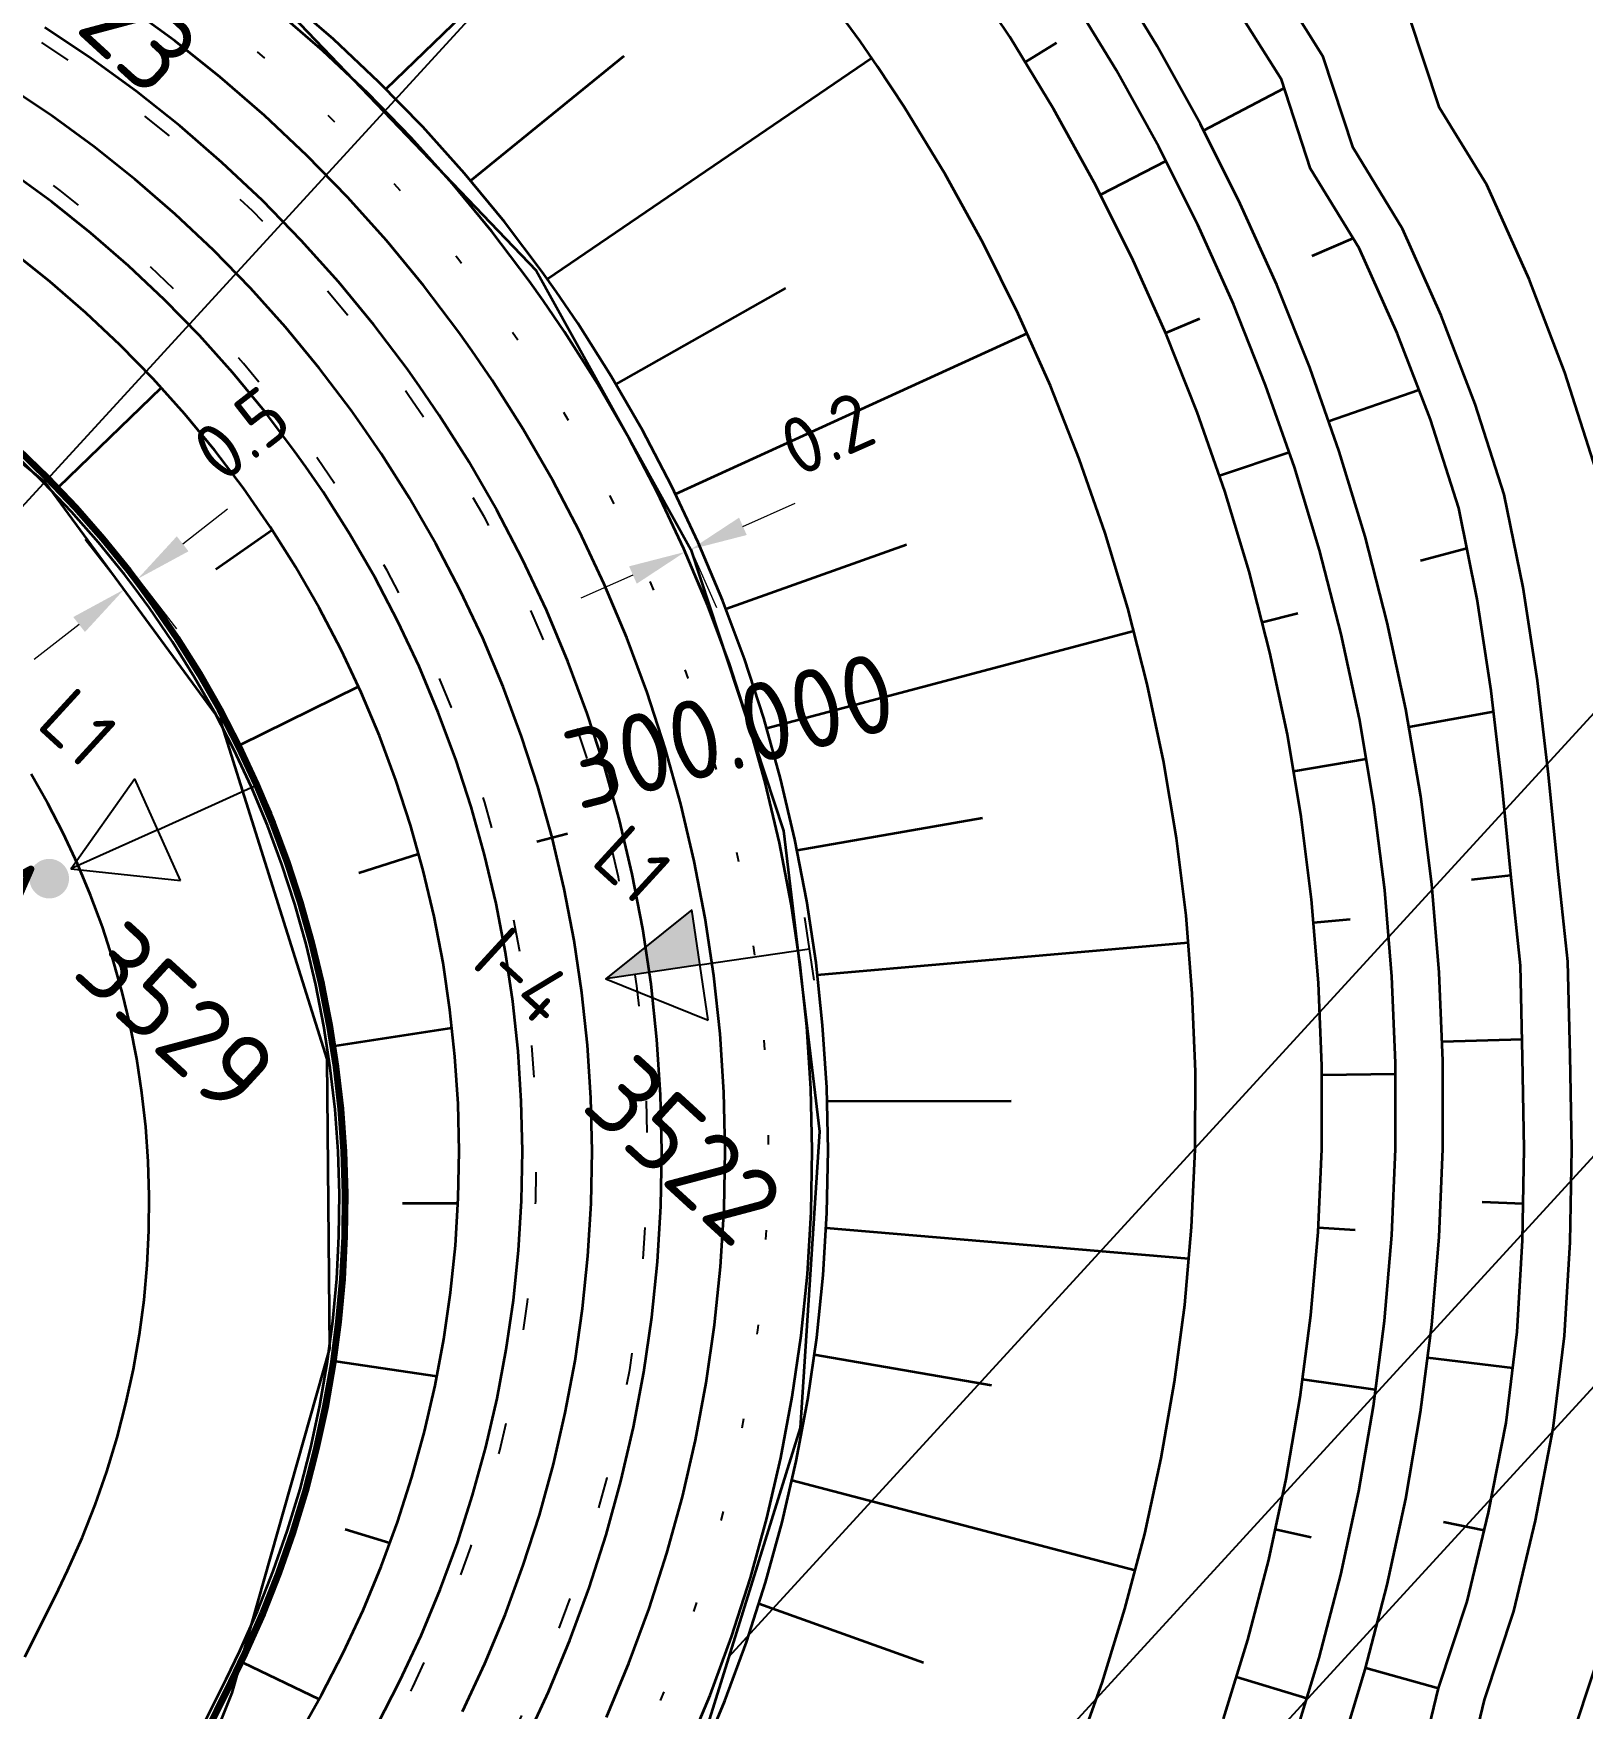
# Model space of a CAD drawing. Header units: metres. Extents: x 134219 to 139080, y 438661 to 444352.
# Drawn here: x 138499 to 138547.9, y 439435.7 to 439488.6 of the extents above; entities that cross this region are included whole.
import ezdxf
from ezdxf.enums import TextEntityAlignment as Align

# ---------------------------------------------------------------- set-up
doc = ezdxf.new("R2010")
doc.units = ezdxf.units.M
doc.linetypes.add('13strp', pattern=[4, 1, -3])
doc.linetypes.add('30270strp', pattern=[3, 0.3, -2.7])
doc.layers.get('DEFPOINTS').update_dxf_attribs({"color": 193})
for name, color, linetype, lineweight in [('N-WE-KL-ET-T18', 1, 'Continuous', 18), ('N-WE-KL-ET-T25', 7, 'Continuous', 25), ('N-WE-KL-ET_LS_OV_ARMATUUR-S', 7, 'Continuous', 25), ('N-WE-KL-ET_LS_OV_ARMATUUR-T18', 1, 'Continuous', 25), ('N-WE-KL-ET_LS_OV_KABEL-G', 10, 'KL-LS-OV-N', 35), ('N-WE-KL-ET_LS_OV_KABEL-M', 7, 'Continuous', 18), ('N-WE-KL-ET_LS_OV_KABEL-T25', 7, 'Continuous', 25), ('Utd-ondergr-nw', 8, '13strp', 35)]:
    doc.layers.add(name, color=color, linetype=linetype, lineweight=lineweight)
doc.layers.add('N-WE-KL-ET_LS_OV_ARMATUUR-T25', color=2, linetype='Continuous')
doc.layers.add('Utd-weg-nw', color=8, linetype='Continuous')
doc.styles.add('alm a2ee v011$0$rtw_iso', font='NLCS-ISO.ttf')
doc.styles.add('ISO18', font='NLCS-ISO.ttf')
doc.styles.add('ISO25', font='NLCS-ISO.ttf')
doc.styles.add('NLCS-ISO', font='NLCS-ISO.ttf')
doc.styles.add('NLCS_18', font='NLCS-ISO.ttf', dxfattribs={"height": 1.8})
doc.styles.add('NLCS_25', font='NLCS-ISO.ttf', dxfattribs={"height": 2.5})
doc.linetypes.add('Dwm A2 aanvulling$0$haag', pattern='A,7,-1.5,[1,RTW.shx,S=0.75,R=45,X=0,Y=0],-1.5', length=10)
doc.linetypes.add('KL-LS-OV-N', pattern='A,4,-1,[103,NLCS.SHX,S=0.75,R=0,X=0,Y=0],-1,4,-1.5,["0V",Standard,S=1,R=0,X=0,Y=-0.5],-3', length=14.5)
doc.dimstyles.new('NLCS_t18_pijl_Dimension_l3_h1', dxfattribs={"dimtxt": 1.8, "dimasz": 1.8, "dimexe": 2, "dimexo": 2, "dimgap": 0.7, "dimtad": 1, "dimdec": 1, "dimzin": 0, "dimdsep": 46, "dimtxsty": 'NLCS_18', "dimcen": 2.5, "dimdle": 2, "dimclrd": 256, "dimclre": 256, "dimclrt": 256, "dimadec": 1, "dimazin": 0, "dimtfac": 1, "dimtdec": 1, "dimtofl": 0, "dimtmove": 1, "dimatfit": 0, "dimfxl": 0, "dimtolj": 1, "dimtzin": 0, "dimlwd": 18, "dimlwe": 18, "dimarcsym": 0})

# ---------------------------------------------------------------- blocks, each defined once
blk = doc.blocks.new('SKL-ET_OV_ARMATUUR_HD_NATRIUM_1x150W-SO (2)')
for points in [[(3.493, -1.757), (6.493, 0), (3.493, 1.757)], [(3.493, 1.757), (3.493, -1.757)], [(0, 1), (0, -1)], [(3.493, 0), (0, 0)], [(3.493, 0), (6.493, 0)]]:
    blk.add_lwpolyline(points)
blk.add_solid([(3.493, 0), (3.493, -1.757), (6.493, 0)])
at = {"layer": 'N-WE-KL-ET-T18', "linetype": 'ByBlock', "style": 'NLCS-ISO'}
blk.add_attdef('GROEPSNUMMER', text='', height=1.8, dxfattribs=at).set_placement((-2, -4), align=Align.RIGHT)
blk.add_attdef('FASE-AANSLUITING', (10, -4), '', height=1.8, dxfattribs=at)
at = {"layer": 'N-WE-KL-ET-T18', "linetype": 'ByBlock', "style": 'NLCS-ISO', "flags": 1}
for tag, p in [('TYPE_ARMATUUR', (7.765, -13.456)), ('TYPE_FABRIKAAT', (7.765, -17.24)), ('VERMOGEN_LAMP', (7.765, -21.025)), ('SPIEGELSTAND', (7.765, -24.809)), ('HOOGTE_LICHTMAST', (7.765, -28.594)), ('UITLEGGERHOEK', (7.765, -32.378)), ('TYPE_LICHTMAST', (7.765, -36.163)), ('BOTSVRIENDELIJK', (7.765, -39.947)), ('POSITIE_LICHTMAST', (7.765, -43.732)), ('KABELAANSLUITING', (7.765, -47.516)), ('VOEDINGSPUNT', (7.765, -51.301))]:
    blk.add_attdef(tag, p, '', height=1.8, dxfattribs=at)
at = {"layer": 'N-WE-KL-ET-T25', "linetype": 'ByBlock', "style": 'NLCS-ISO'}
blk.add_attdef('MASTNUMMER', text='', height=2.5, dxfattribs=at).set_placement((4, 4.31), align=Align.MIDDLE)
at = {"layer": 'N-WE-KL-ET-T25', "linetype": 'ByBlock', "style": 'NLCS-ISO', "flags": 1}
blk.add_attdef('TYPE_SYMBOOL', (7.765, -10.056), '', height=2.5, dxfattribs=at)
blk = doc.blocks.new('SKL-ET_OV_ARMATUUR_HD_NATRIUM_1x100W-SO (2)')
for points in [[(3.493, -1.757), (6.493, 0), (3.493, 1.757)], [(3.493, 1.757), (3.493, -1.757)], [(0, 1), (0, -1)], [(3.493, 0), (0, 0)], [(3.493, 0), (6.5, 0)]]:
    blk.add_lwpolyline(points)
at = {"const_width": 0.625}
blk.add_lwpolyline([(6.938, 0, 1), (7.562, 0, 1)], format="xyb", close=True, dxfattribs=at)
at = {"layer": 'N-WE-KL-ET-T18', "linetype": 'ByBlock', "style": 'NLCS-ISO'}
blk.add_attdef('GROEPSNUMMER', text='', height=1.8, dxfattribs=at).set_placement((-2, -4), align=Align.RIGHT)
blk.add_attdef('FASE-AANSLUITING', (10, -4), '', height=1.8, dxfattribs=at)
at = {"layer": 'N-WE-KL-ET-T18', "linetype": 'ByBlock', "style": 'NLCS-ISO', "flags": 1}
for tag, p in [('TYPE_ARMATUUR', (7.765, -13.456)), ('TYPE_FABRIKAAT', (7.765, -17.24)), ('VERMOGEN_LAMP', (7.765, -21.025)), ('SPIEGELSTAND', (7.765, -24.809)), ('HOOGTE_LICHTMAST', (7.765, -28.594)), ('UITLEGGERHOEK', (7.765, -32.378)), ('TYPE_LICHTMAST', (7.765, -36.163)), ('BOTSVRIENDELIJK', (7.765, -39.947)), ('POSITIE_LICHTMAST', (7.765, -43.732)), ('KABELAANSLUITING', (7.765, -47.516)), ('VOEDINGSPUNT', (7.765, -51.301))]:
    blk.add_attdef(tag, p, '', height=1.8, dxfattribs=at)
at = {"layer": 'N-WE-KL-ET-T25', "linetype": 'ByBlock', "style": 'NLCS-ISO'}
blk.add_attdef('MASTNUMMER', text='', height=2.5, dxfattribs=at).set_placement((4, 4.31), align=Align.MIDDLE)
at = {"layer": 'N-WE-KL-ET-T25', "linetype": 'ByBlock', "style": 'NLCS-ISO', "flags": 1}
blk.add_attdef('TYPE_SYMBOOL', (7.765, -10.056), '', height=2.5, dxfattribs=at)
blk = doc.blocks.new('*D318')
at = {"layer": 'DEFPOINTS', "color": 0, "transparency": 16777216}
for p in [(138519.59, 439472.229), (138519.59, 439472.229), (138519.769, 439472.308)]:
    blk.add_point(p, dxfattribs=at)
at = {"layer": 'N-WE-KL-ET_LS_OV_KABEL-M', "linetype": 'Continuous', "lineweight": 18, "transparency": 16777216}
for p, q in [((138521.415, 439473.037), (138523.061, 439473.766)), ((138517.945, 439471.5), (138516.299, 439470.771))]:
    blk.add_line(p, q, dxfattribs=at)
at = {"layer": 'N-WE-KL-ET_LS_OV_KABEL-M', "lineweight": 18, "transparency": 16777216}
for p, q in [((138519.59, 439472.229), (138520.4, 439470.4)), ((138519.769, 439472.308), (138520.579, 439470.479))]:
    blk.add_line(p, q, dxfattribs=at)
at = {"layer": 'N-WE-KL-ET_LS_OV_KABEL-M', "transparency": 16777216}
for points in [[(138521.294, 439473.311), (138521.537, 439472.763), (138519.769, 439472.308)], [(138517.823, 439471.774), (138518.066, 439471.226), (138519.59, 439472.229)]]:
    blk.add_solid(points, dxfattribs=at)
at = {"layer": 'N-WE-KL-ET_LS_OV_KABEL-M', "transparency": 16777216, "insert": (138524.072, 439475.964), "char_height": 1.8, "attachment_point": 5, "rotation": 23.8922, "style": 'NLCS_18'}
blk.add_mtext('\\A1;0.2', dxfattribs=at)
blk = doc.blocks.new('*D321')
at = {"layer": 'DEFPOINTS', "color": 0, "transparency": 16777216}
for p in [(138501.879, 439471.043), (138501.879, 439471.043), (138502.309, 439471.379)]:
    blk.add_point(p, dxfattribs=at)
at = {"layer": 'N-WE-KL-ET_LS_OV_KABEL-M', "linetype": 'Continuous', "lineweight": 18, "transparency": 16777216}
for p, q in [((138503.729, 439472.485), (138505.149, 439473.592)), ((138500.46, 439469.937), (138499.04, 439468.83))]:
    blk.add_line(p, q, dxfattribs=at)
at = {"layer": 'N-WE-KL-ET_LS_OV_KABEL-M', "lineweight": 18, "transparency": 16777216}
for p, q in [((138501.879, 439471.043), (138500.65, 439472.621)), ((138502.309, 439471.379), (138503.539, 439469.801))]:
    blk.add_line(p, q, dxfattribs=at)
at = {"layer": 'N-WE-KL-ET_LS_OV_KABEL-M', "transparency": 16777216}
for points in [[(138503.544, 439472.722), (138503.913, 439472.249), (138502.309, 439471.379)], [(138500.275, 439470.173), (138500.644, 439469.7), (138501.879, 439471.043)]]:
    blk.add_solid(points, dxfattribs=at)
at = {"layer": 'N-WE-KL-ET_LS_OV_KABEL-M', "transparency": 16777216, "insert": (138505.583, 439475.959), "char_height": 1.8, "attachment_point": 5, "rotation": 37.9383, "style": 'NLCS_18'}
blk.add_mtext('\\A1;0.5', dxfattribs=at)

msp = doc.modelspace()

# ---------------------------------------------------------------- linework, layer by layer
at = {"layer": 'N-WE-KL-ET_LS_OV_KABEL-G', "elevation": 7.326, "flags": 128}
msp.add_lwpolyline([(138410.767, 439528.35), (138410.801, 439528.538), (138413.887, 439527.958), (138423.538, 439525.424), (138432.266, 439522.329), (138438.685, 439519.034), (138446.069, 439514.463), (138450.787, 439510.977), (138450.858, 439510.771), (138461.262, 439503.909), (138466.779, 439501.942), (138467.544, 439501.896), (138467.841, 439501.905), (138474.435, 439501.952), (138478.225, 439501.987), (138483.255, 439501.451), (138490.332, 439499.543), (138497.132, 439496.889), (138497.68, 439496.377), (138506.71, 439489.652), (138514.888, 439481.111), (138519.769, 439472.308), (138522.695, 439463.424), (138523.839, 439453.927), (138523.219, 439444.572), (138519.852, 439433.753), (138516.126, 439426.136), (138513.611, 439418.576), (138513.388, 439416.195), (138513.397, 439416.194), (138502.659, 439417.147), (138502.663, 439417.154), (138499.933, 439417.635), (138499.966, 439420.484), (138502.056, 439428.12), (138505.295, 439436.199), (138508.373, 439447.072), (138508.292, 439456.213), (138504.908, 439466.951), (138504.893, 439466.936), (138499.402, 439474.419), (138495.707, 439477.445), (138488.234, 439480.694), (138483.687, 439480.705), (138476.15, 439478.941), (138470.645, 439473.2), (138466.81, 439466.788), (138459.573, 439451.145), (138459.63, 439445.594), (138461.105, 439434.032), (138463.733, 439426.761), (138470.89, 439419.514), (138482.264, 439408.123), (138484.943, 439405.543), (138487.566, 439408.142)], dxfattribs=at)
at = {"layer": 'N-WE-KL-ET_LS_OV_KABEL-T25'}
for p, q in [((138494.893, 439469.548), (138534.972, 439513.283)), ((138520.966, 439437.331), (138555.09, 439474.569)), ((138518.744, 439420.926), (138554.395, 439459.83)), ((138513.558, 439407.989), (138552.258, 439450.22))]:
    msp.add_line(p, q, dxfattribs=at)
at = {"layer": 'Utd-ondergr-nw', "color": 7, "linetype": 'Continuous'}
msp.add_line((138514.908, 439463.088), (138515.876, 439463.338), dxfattribs=at)
msp.add_line((138514.908, 439463.088), (138515.876, 439463.338), dxfattribs=at)
at = {"layer": 'Utd-ondergr-nw', "linetype": 'Continuous', "flags": 128}
for points in [[(138548.354, 439474.803), (138547.368, 439477.895), (138546.234, 439480.845), (138544.899, 439483.823), (138543.403, 439486.249), (138542.45, 439489.145), (138540.694, 439491.982), (138539.121, 439494.578), (138538.071, 439496.182), (138537.387, 439497.18), (138535.542, 439499.706), (138533.577, 439502.166), (138531.464, 439504.535), (138529.194, 439506.792), (138526.782, 439508.865), (138524.328, 439510.784), (138521.887, 439512.562), (138519.53, 439514.327)], [(138519.172, 439495.564), (138510.145, 439486.843)], [(138540.257, 439434.286), (138541.064, 439436.933), (138541.76, 439439.615), (138542.342, 439442.327), (138542.81, 439445.064), (138543.162, 439447.821), (138543.398, 439450.593), (138543.516, 439453.376), (138543.518, 439456.163), (138543.401, 439458.951), (138543.166, 439461.734), (138542.814, 439464.508), (138542.345, 439467.266), (138541.759, 439470.004), (138541.058, 439472.718), (138540.242, 439475.402), (138539.312, 439478.05), (138538.271, 439480.66), (138537.12, 439483.225), (138535.861, 439485.741), (138534.496, 439488.203), (138533.027, 439490.607)], [(138531.94, 439434.223), (138532.758, 439436.52), (138533.478, 439438.853), (138534.101, 439441.217), (138534.623, 439443.609), (138535.044, 439446.023), (138535.363, 439448.456), (138535.579, 439450.903), (138535.692, 439453.359), (138535.7, 439455.821), (138535.604, 439458.284), (138535.405, 439460.743), (138535.1, 439463.193), (138534.693, 439465.632), (138534.182, 439468.053), (138533.568, 439470.452), (138532.853, 439472.826), (138532.037, 439475.169), (138531.123, 439477.478), (138530.11, 439479.748), (138529.002, 439481.975), (138527.8, 439484.155), (138526.505, 439486.283), (138525.667, 439487.562), (138525.121, 439488.357), (138523.649, 439490.372)], [(138544.141, 439433.129), (138544.826, 439435.981), (138545.753, 439438.78), (138546.436, 439441.647), (138546.999, 439444.546), (138547.356, 439447.479), (138547.531, 439450.43), (138547.584, 439453.384), (138547.53, 439456.339), (138547.461, 439459.299), (138547.148, 439462.243), (138546.851, 439465.196), (138546.502, 439468.154), (138546.047, 439471.109), (138545.451, 439474.047), (138544.538, 439476.899), (138543.464, 439479.695), (138542.243, 439482.428), (138540.68, 439484.99), (138539.736, 439487.868), (138538.141, 439490.406)], [(138517.112, 439435.432), (138517.819, 439437.132), (138518.454, 439438.861), (138519.016, 439440.614), (138519.505, 439442.39), (138519.92, 439444.184), (138520.259, 439445.994), (138520.523, 439447.817), (138520.711, 439449.649), (138520.822, 439451.487), (138520.856, 439453.328), (138520.814, 439455.169), (138520.695, 439457.007), (138520.5, 439458.838), (138520.228, 439460.659), (138519.881, 439462.468), (138519.459, 439464.26), (138518.963, 439466.034), (138518.393, 439467.785), (138517.751, 439469.511), (138517.037, 439471.208), (138516.253, 439472.875), (138515.401, 439474.507), (138514.481, 439476.103), (138513.496, 439477.658), (138512.86, 439478.592), (138512.446, 439479.172), (138511.335, 439480.64), (138510.163, 439482.061), (138508.934, 439483.431), (138507.648, 439484.75), (138506.308, 439486.013), (138504.917, 439487.22), (138503.477, 439488.368), (138501.99, 439489.454)], [(138520.087, 439434.123), (138520.845, 439435.948), (138521.527, 439437.804), (138522.131, 439439.686), (138522.656, 439441.592), (138523.101, 439443.519), (138523.465, 439445.462), (138523.748, 439447.418), (138523.95, 439449.385), (138524.069, 439451.358), (138524.106, 439453.335), (138524.061, 439455.311), (138523.933, 439457.284), (138523.724, 439459.25), (138523.432, 439461.205), (138523.06, 439463.147), (138522.606, 439465.071), (138522.073, 439466.975), (138521.462, 439468.855), (138520.772, 439470.708), (138520.006, 439472.53), (138519.165, 439474.319), (138518.25, 439476.071), (138517.262, 439477.784), (138516.204, 439479.454), (138515.522, 439480.456), (138515.078, 439481.079), (138513.885, 439482.655), (138512.627, 439484.18), (138511.307, 439485.652), (138509.926, 439487.067), (138508.488, 439488.424), (138506.995, 439489.719)], [(138536.591, 439435.378), (138537.356, 439437.872), (138538.016, 439440.398), (138538.569, 439442.954), (138539.014, 439445.533), (138539.35, 439448.131), (138539.576, 439450.744), (138539.692, 439453.368), (138539.696, 439455.996), (138539.59, 439458.625), (138539.372, 439461.25), (138539.044, 439463.865), (138538.604, 439466.467), (138538.055, 439469.05), (138537.397, 439471.61), (138536.63, 439474.143), (138535.756, 439476.642), (138534.777, 439479.104), (138533.694, 439481.525), (138532.508, 439483.9), (138531.223, 439486.224), (138529.839, 439488.494), (138528.943, 439489.857)], [(138538.819, 439434.714), (138539.61, 439437.301), (138540.291, 439439.922), (138540.862, 439442.573), (138541.321, 439445.248), (138541.667, 439447.943), (138541.899, 439450.652), (138542.016, 439453.373), (138542.019, 439456.098), (138541.906, 439458.823), (138541.678, 439461.544), (138541.335, 439464.256), (138540.878, 439466.953), (138540.307, 439469.63), (138539.622, 439472.284), (138538.825, 439474.908), (138537.918, 439477.498), (138536.901, 439480.05), (138535.777, 439482.558), (138534.546, 439485.019), (138533.212, 439487.427), (138531.777, 439489.778)], [(138542.704, 439433.557), (138543.372, 439436.349), (138544.285, 439439.087), (138544.956, 439441.893), (138545.511, 439444.73), (138545.861, 439447.601), (138546.032, 439450.489), (138546.084, 439453.381), (138546.032, 439456.274), (138545.966, 439459.171), (138545.66, 439462.053), (138545.373, 439464.944), (138545.035, 439467.841), (138544.594, 439470.735), (138544.015, 439473.613), (138543.122, 439476.406), (138542.069, 439479.142), (138540.873, 439481.818), (138539.336, 439484.324), (138538.421, 439487.146), (138536.857, 439489.63)], [(138519.629, 439434.324), (138520.38, 439436.13), (138521.054, 439437.967), (138521.652, 439439.829), (138522.171, 439441.715), (138522.611, 439443.621), (138522.972, 439445.544), (138523.252, 439447.48), (138523.451, 439449.426), (138523.57, 439451.378), (138523.606, 439453.334), (138523.561, 439455.289), (138523.435, 439457.241), (138523.228, 439459.187), (138522.939, 439461.121), (138522.571, 439463.042), (138522.122, 439464.946), (138521.595, 439466.83), (138520.99, 439468.69), (138520.307, 439470.523), (138519.549, 439472.327), (138518.717, 439474.097), (138517.811, 439475.831), (138516.834, 439477.525), (138515.788, 439479.178), (138515.112, 439480.169), (138514.673, 439480.785), (138513.493, 439482.345), (138512.248, 439483.854), (138510.942, 439485.31), (138509.576, 439486.711), (138508.153, 439488.053), (138506.675, 439489.334)], [(138514.54, 439434.643), (138515.282, 439436.237), (138515.956, 439437.861), (138516.562, 439439.511), (138517.099, 439441.186), (138517.566, 439442.881), (138517.962, 439444.594), (138518.286, 439446.322), (138518.538, 439448.062), (138518.717, 439449.811), (138518.823, 439451.566), (138518.856, 439453.324), (138518.816, 439455.082), (138518.702, 439456.836), (138518.516, 439458.584), (138518.257, 439460.323), (138517.925, 439462.05), (138517.522, 439463.761), (138517.048, 439465.455), (138516.504, 439467.127), (138515.891, 439468.774), (138515.21, 439470.395), (138514.462, 439471.986), (138513.648, 439473.545), (138512.77, 439475.068), (138511.829, 439476.553), (138511.221, 439477.444), (138510.827, 439477.998), (138509.766, 439479.4), (138508.647, 439480.756), (138507.473, 439482.065), (138506.245, 439483.324), (138504.966, 439484.53), (138503.638, 439485.682), (138502.263, 439486.778), (138500.844, 439487.816), (138499.382, 439488.793)], [(138517.653, 439487.888), (138512.818, 439483.949)], [(138525.485, 439487.826), (138515.248, 439480.84)], [(138531.316, 439488.304), (138530.327, 439487.693)], [(138512.565, 439435.612), (138513.268, 439437.123), (138513.907, 439438.662), (138514.482, 439440.227), (138514.991, 439441.814), (138515.433, 439443.42), (138515.809, 439445.044), (138516.116, 439446.682), (138516.355, 439448.332), (138516.524, 439449.989), (138516.625, 439451.653), (138516.656, 439453.319), (138516.618, 439454.985), (138516.51, 439456.648), (138516.334, 439458.306), (138516.088, 439459.954), (138515.774, 439461.591), (138515.392, 439463.213), (138514.943, 439464.818), (138514.427, 439466.402), (138513.846, 439467.964), (138513.2, 439469.501), (138512.491, 439471.009), (138511.719, 439472.486), (138510.887, 439473.93), (138509.995, 439475.338), (138509.419, 439476.182), (138509.046, 439476.707), (138508.04, 439478.036), (138506.979, 439479.322), (138505.866, 439480.562), (138504.703, 439481.755), (138503.49, 439482.899), (138502.232, 439483.991), (138500.928, 439485.029), (138499.583, 439486.013), (138498.198, 439486.939)], [(138535.961, 439485.541), (138538.509, 439486.873)], [(138509.867, 439435.183), (138510.59, 439436.582), (138511.254, 439438.01), (138511.858, 439439.464), (138512.402, 439440.942), (138512.883, 439442.442), (138513.301, 439443.96), (138513.655, 439445.495), (138513.946, 439447.043), (138514.171, 439448.601), (138514.332, 439450.168), (138514.427, 439451.74), (138514.456, 439453.315), (138514.42, 439454.889), (138514.318, 439456.461), (138514.151, 439458.027), (138513.919, 439459.584), (138513.622, 439461.131), (138513.261, 439462.664), (138512.837, 439464.181), (138512.35, 439465.678), (138511.8, 439467.154), (138511.19, 439468.606), (138510.52, 439470.031), (138509.791, 439471.427), (138509.004, 439472.792), (138508.161, 439474.122), (138507.617, 439474.92), (138507.264, 439475.416), (138506.314, 439476.672), (138505.312, 439477.887), (138504.26, 439479.059), (138503.16, 439480.187), (138502.015, 439481.267), (138500.825, 439482.299), (138499.593, 439483.281), (138498.322, 439484.21)], [(138534.771, 439484.569), (138532.707, 439483.502)], [(138539.393, 439481.58), (138540.678, 439482.134)], [(138507.582, 439435.2), (138508.11, 439436.138), (138508.795, 439437.463), (138509.424, 439438.815), (138509.996, 439440.193), (138510.51, 439441.593), (138510.966, 439443.013), (138511.362, 439444.451), (138511.698, 439445.904), (138511.973, 439447.37), (138512.186, 439448.846), (138512.338, 439450.33), (138512.428, 439451.819), (138512.456, 439453.31), (138512.422, 439454.802), (138512.326, 439456.29), (138512.167, 439457.773), (138511.948, 439459.248), (138511.667, 439460.713), (138511.325, 439462.165), (138510.923, 439463.601), (138510.461, 439465.02), (138509.941, 439466.418), (138509.363, 439467.793), (138508.728, 439469.142), (138508.038, 439470.465), (138507.293, 439471.757), (138506.495, 439473.017), (138505.979, 439473.773), (138505.645, 439474.243), (138504.744, 439475.432), (138503.795, 439476.583), (138502.799, 439477.693), (138501.758, 439478.761), (138500.673, 439479.784), (138499.546, 439480.761), (138498.38, 439481.691)], [(138522.763, 439480.554), (138517.408, 439477.531)], [(138535.831, 439479.594), (138534.761, 439479.141)], [(138530.388, 439479.126), (138519.292, 439474.049)], [(138499.815, 439474.282), (138503.054, 439477.409)], [(138539.904, 439476.363), (138542.76, 439477.346)], [(138504.179, 439434.781), (138505.098, 439436.628), (138505.532, 439437.522), (138506.087, 439438.775), (138506.59, 439440.046), (138507.039, 439441.334), (138507.434, 439442.636), (138507.775, 439443.949), (138508.061, 439445.272), (138508.293, 439446.603), (138508.471, 439447.938), (138508.593, 439449.277), (138508.661, 439450.617), (138508.675, 439451.955), (138508.634, 439453.29), (138508.539, 439454.619), (138508.39, 439455.941), (138508.188, 439457.253), (138507.934, 439458.553), (138507.627, 439459.839), (138507.269, 439461.11), (138506.861, 439462.362), (138506.403, 439463.594), (138505.897, 439464.805), (138505.342, 439465.993), (138504.741, 439467.154), (138504.094, 439468.289), (138503.403, 439469.395), (138502.668, 439470.47), (138502.197, 439471.114), (138501.892, 439471.513), (138501.075, 439472.522), (138500.219, 439473.496), (138499.326, 439474.433), (138498.397, 439475.332)], [(138504.287, 439434.73), (138505.206, 439436.575), (138505.641, 439437.471), (138506.198, 439438.728), (138506.702, 439440.005), (138507.153, 439441.297), (138507.549, 439442.603), (138507.892, 439443.921), (138508.179, 439445.249), (138508.412, 439446.584), (138508.59, 439447.925), (138508.713, 439449.269), (138508.781, 439450.613), (138508.795, 439451.956), (138508.753, 439453.296), (138508.658, 439454.63), (138508.509, 439455.957), (138508.306, 439457.274), (138508.051, 439458.579), (138507.743, 439459.869), (138507.384, 439461.144), (138506.975, 439462.401), (138506.515, 439463.639), (138506.006, 439464.854), (138505.45, 439466.046), (138504.846, 439467.212), (138504.197, 439468.351), (138503.503, 439469.46), (138502.766, 439470.54), (138502.293, 439471.186), (138501.987, 439471.587), (138501.167, 439472.6), (138500.308, 439473.577), (138499.411, 439474.518), (138498.478, 439475.42)], [(138504.405, 439434.674), (138505.323, 439436.518), (138505.759, 439437.416), (138506.318, 439438.678), (138506.824, 439439.959), (138507.276, 439441.257), (138507.674, 439442.568), (138508.018, 439443.891), (138508.307, 439445.224), (138508.541, 439446.565), (138508.719, 439447.911), (138508.843, 439449.259), (138508.911, 439450.609), (138508.925, 439451.958), (138508.883, 439453.303), (138508.787, 439454.642), (138508.638, 439455.974), (138508.434, 439457.296), (138508.178, 439458.606), (138507.869, 439459.902), (138507.509, 439461.182), (138507.097, 439462.444), (138506.636, 439463.686), (138506.125, 439464.906), (138505.566, 439466.103), (138504.961, 439467.274), (138504.309, 439468.417), (138503.612, 439469.532), (138502.872, 439470.615), (138502.397, 439471.264), (138502.09, 439471.666), (138501.266, 439472.683), (138500.404, 439473.665), (138499.503, 439474.609), (138498.567, 439475.515)], [(138538.664, 439475.369), (138536.459, 439474.631)], [(138504.773, 439471.681), (138506.55, 439472.93)], [(138526.576, 439472.457), (138520.88, 439470.417)], [(138542.811, 439471.962), (138544.27, 439472.344)], [(138538.937, 439470.288), (138537.81, 439470.005)], [(138533.754, 439469.724), (138522.162, 439466.657)], [(138505.548, 439466.138), (138509.276, 439467.978)], [(138542.441, 439466.701), (138545.111, 439467.19)], [(138541.094, 439465.681), (138538.803, 439465.29)], [(138498.749, 439437.334), (138499.709, 439439.266), (138500.097, 439440.062), (138500.553, 439441.092), (138500.965, 439442.136), (138501.334, 439443.193), (138501.658, 439444.261), (138501.938, 439445.338), (138502.173, 439446.423), (138502.363, 439447.513), (138502.508, 439448.607), (138502.608, 439449.702), (138502.664, 439450.798), (138502.675, 439451.893), (138502.641, 439452.984), (138502.564, 439454.07), (138502.442, 439455.149), (138502.278, 439456.22), (138502.07, 439457.281), (138501.82, 439458.33), (138501.528, 439459.366), (138501.196, 439460.387), (138500.823, 439461.391), (138500.41, 439462.377), (138499.958, 439463.344), (138499.469, 439464.289), (138498.943, 439465.212)], [(138528.976, 439463.819), (138523.127, 439462.796)], [(138509.291, 439462.096), (138511.178, 439462.69)], [(138544.413, 439461.888), (138545.663, 439462.02)], [(138540.59, 439460.62), (138539.433, 439460.513)], [(138535.474, 439459.887), (138523.765, 439458.859)], [(138508.536, 439456.637), (138512.228, 439457.205)], [(138543.492, 439456.768), (138546.019, 439456.843)], [(138542.019, 439455.736), (138539.696, 439455.702)], [(138529.884, 439454.885), (138524.071, 439454.874)], [(138510.67, 439451.66), (138512.419, 439451.662)], [(138544.751, 439451.71), (138546.053, 439451.651)], [(138535.491, 439449.902), (138524.04, 439450.869)], [(138540.742, 439450.812), (138539.582, 439450.885)], [(138508.555, 439446.676), (138511.752, 439446.197)], [(138529.262, 439445.908), (138523.669, 439446.87)], [(138543.03, 439446.79), (138545.722, 439446.461)], [(138541.388, 439445.767), (138539.086, 439446.093)], [(138533.796, 439440.061), (138522.96, 439442.908)], [(138508.857, 439441.373), (138510.27, 439440.939)], [(138539.357, 439441.102), (138538.223, 439441.354)], [(138543.532, 439441.596), (138544.823, 439441.337)], [(138527.116, 439437.148), (138521.914, 439439.009)], [(138547.711, 439435.159), (138548.639, 439437.96)], [(138505.631, 439437.153), (138508.033, 439436.001)], [(138539.217, 439436.017), (138536.995, 439436.696)], [(138541.08, 439436.993), (138543.372, 439436.349)]]:
    msp.add_lwpolyline(points, dxfattribs=at)
at = {"layer": 'Utd-ondergr-nw', "linetype": 'Dwm A2 aanvulling$0$haag', "lineweight": 70, "flags": 128}
msp.add_lwpolyline([(138484.062, 439415.094), (138479.621, 439410.769), (138475.355, 439415.112), (138468.265, 439422.169), (138467.477, 439422.942), (138465.811, 439424.572), (138465.764, 439424.618), (138464.476, 439426.044), (138463.357, 439427.614), (138462.427, 439429.302), (138461.697, 439431.085), (138461.178, 439432.941), (138460.876, 439434.845), (138460.795, 439436.766), (138460.804, 439437.111), (138460.819, 439437.699), (138460.792, 439439.373), (138460.662, 439441.038), (138460.429, 439442.692), (138460.095, 439444.328), (138459.818, 439445.401), (138459.472, 439446.901), (138459.237, 439448.813), (138459.223, 439450.74), (138459.432, 439452.656), (138459.859, 439454.536), (138460.501, 439456.353), (138461.346, 439458.08), (138461.549, 439458.432), (138463.048, 439460.952), (138463.855, 439462.326), (138468.123, 439469.57), (138470.5, 439473.571), (138471.17, 439474.607), (138472.364, 439476.117), (138473.726, 439477.481), (138475.236, 439478.679), (138476.873, 439479.695), (138478.617, 439480.516), (138480.444, 439481.13), (138482.329, 439481.529), (138484.248, 439481.709), (138486.175, 439481.667), (138488.084, 439481.402), (138489.95, 439480.92), (138491.748, 439480.225), (138493.45, 439479.331), (138493.67, 439479.196), (138494.461, 439478.687), (138495.525, 439477.949), (138496.559, 439477.168), (138497.563, 439476.344), (138498.533, 439475.479), (138499.468, 439474.574), (138500.367, 439473.631), (138501.228, 439472.651), (138502.049, 439471.637), (138502.357, 439471.233), (138502.832, 439470.586), (138503.57, 439469.504), (138504.266, 439468.392), (138504.917, 439467.25), (138505.522, 439466.081), (138506.079, 439464.886), (138506.589, 439463.668), (138507.05, 439462.428), (138507.461, 439461.168), (138507.821, 439459.89), (138508.129, 439458.595), (138508.385, 439457.287), (138508.588, 439455.968), (138508.738, 439454.638), (138508.833, 439453.3), (138508.875, 439451.957), (138508.861, 439450.611), (138508.793, 439449.263), (138508.67, 439447.916), (138508.491, 439446.572), (138508.258, 439445.234), (138507.969, 439443.903), (138507.626, 439442.581), (138507.229, 439441.272), (138506.777, 439439.977), (138506.272, 439438.698), (138505.714, 439437.437), (138505.278, 439436.539), (138504.359, 439434.694), (138504.212, 439434.379), (138503.526, 439432.815), (138502.777, 439430.903), (138502.114, 439428.964), (138501.539, 439427.001), (138501.075, 439425.124), (138500.69, 439423.232), (138500.386, 439421.33), (138500.161, 439419.42), (138500.036, 439417.892), (138493.853, 439418.307)], dxfattribs=at)
at = {"layer": 'Utd-weg-nw', "linetype": '30270strp', "flags": 128}
msp.add_lwpolyline([(138692.031, 439309.101), (138689.403, 439309.34), (138686.769, 439309.513), (138686.767, 439309.513), (138684.132, 439309.62), (138681.493, 439309.661), (138678.854, 439309.636), (138676.216, 439309.545), (138673.581, 439309.389), (138672.679, 439309.32), (138670.951, 439309.166), (138668.328, 439308.878), (138665.712, 439308.525), (138663.107, 439308.106), (138660.512, 439307.622), (138657.967, 439307.082), (138655.437, 439306.479), (138652.922, 439305.814), (138650.424, 439305.087), (138650.292, 439305.047), (138647.21, 439304.15), (138644.11, 439303.321), (138642.771, 439302.986), (138640.992, 439302.561), (138637.857, 439301.871), (138634.708, 439301.251), (138631.546, 439300.701), (138628.373, 439300.221), (138625.19, 439299.812), (138621.998, 439299.474), (138618.8, 439299.207), (138615.597, 439299.01), (138612.39, 439298.886), (138611.163, 439298.857), (138609.661, 439298.86), (138608.161, 439298.93), (138606.665, 439299.064), (138605.177, 439299.264), (138603.699, 439299.528), (138602.691, 439299.747), (138602.299, 439299.841), (138600.913, 439300.211), (138599.544, 439300.639), (138598.194, 439301.124), (138596.866, 439301.664), (138595.561, 439302.259), (138594.282, 439302.909), (138593.031, 439303.61), (138591.811, 439304.364), (138590.623, 439305.167), (138589.469, 439306.019), (138588.352, 439306.919), (138587.273, 439307.864), (138586.235, 439308.854), (138585.239, 439309.886), (138584.286, 439310.958), (138583.379, 439312.069), (138582.52, 439313.217), (138581.839, 439314.202), (138579.412, 439317.815), (138576.954, 439321.407), (138574.06, 439325.553), (138571.125, 439329.669), (138568.149, 439333.756), (138565.132, 439337.813), (138562.074, 439341.839), (138558.977, 439345.835), (138555.84, 439349.8), (138552.663, 439353.733), (138549.447, 439357.634), (138546.192, 439361.502), (138542.899, 439365.338), (138539.567, 439369.141), (138536.198, 439372.91), (138532.791, 439376.646), (138529.347, 439380.347), (138525.866, 439384.014), (138524.713, 439385.212), (138523.557, 439386.406), (138522.396, 439387.596), (138521.232, 439388.783), (138520.221, 439389.854), (138519.257, 439390.968), (138518.365, 439392.091), (138517.521, 439393.251), (138516.726, 439394.444), (138515.981, 439395.67), (138515.287, 439396.926), (138514.647, 439398.209), (138514.061, 439399.518), (138513.529, 439400.85), (138513.054, 439402.203), (138512.635, 439403.575), (138512.274, 439404.963), (138511.971, 439406.365), (138511.727, 439407.778), (138511.542, 439409.201), (138511.416, 439410.629), (138511.35, 439412.062), (138511.343, 439413.496), (138511.396, 439414.93), (138511.509, 439416.359), (138511.682, 439417.783), (138511.913, 439419.199), (138512.204, 439420.603), (138512.552, 439421.995), (138512.959, 439423.37), (138513.449, 439424.803), (138514.002, 439426.212), (138514.617, 439427.596), (138515.173, 439428.723), (138515.292, 439428.952), (138516.026, 439430.276), (138516.698, 439431.469), (138517.57, 439433.156), (138518.371, 439434.878), (138519.099, 439436.631), (138519.754, 439438.414), (138520.334, 439440.222), (138520.838, 439442.053), (138521.266, 439443.903), (138521.616, 439445.769), (138521.888, 439447.648), (138522.081, 439449.537), (138522.196, 439451.432), (138522.231, 439453.331), (138522.188, 439455.229), (138522.065, 439457.124), (138521.864, 439459.012), (138521.584, 439460.89), (138521.226, 439462.755), (138520.791, 439464.603), (138520.279, 439466.432), (138519.691, 439468.238), (138519.029, 439470.017), (138518.293, 439471.768), (138517.485, 439473.486), (138516.606, 439475.169), (138515.658, 439476.814), (138514.642, 439478.418), (138513.986, 439479.381), (138513.56, 439479.979), (138512.414, 439481.493), (138511.206, 439482.957), (138509.938, 439484.371), (138508.612, 439485.73), (138507.23, 439487.033), (138505.796, 439488.277), (138504.311, 439489.461), (138502.778, 439490.581), (138501.2, 439491.637), (138499.579, 439492.626), (138497.918, 439493.547), (138496.241, 439494.44), (138494.544, 439495.305), (138492.821, 439496.134), (138491.07, 439496.921), (138489.796, 439497.456), (138488.504, 439497.962), (138487.196, 439498.436), (138485.871, 439498.877), (138484.528, 439499.279), (138483.17, 439499.641), (138481.797, 439499.959), (138480.41, 439500.23), (138479.816, 439500.32), (138478.117, 439500.495), (138476.403, 439500.551), (138474.683, 439500.481), (138472.969, 439500.284), (138471.276, 439499.939), (138471.175, 439499.915), (138470.531, 439499.773), (138469.766, 439499.654), (138468.994, 439499.586), (138468.219, 439499.569), (138467.445, 439499.605), (138466.675, 439499.691), (138465.912, 439499.829), (138465.161, 439500.017), (138464.423, 439500.255), (138463.703, 439500.542), (138463.004, 439500.875), (138462.329, 439501.255), (138461.68, 439501.679), (138461.342, 439501.925), (138461.116, 439502.082), (138460.658, 439502.326), (138460.168, 439502.497), (138459.657, 439502.591), (138459.138, 439502.605), (138458.623, 439502.54), (138458.124, 439502.396), (138457.654, 439502.178), (138457.222, 439501.89), (138457.137, 439501.821)], dxfattribs=at)
at = {"layer": 'Utd-weg-nw', "linetype": '13strp', "flags": 128}
for points in [[(138691.638, 439305.296), (138689.104, 439305.526), (138686.566, 439305.693), (138686.564, 439305.693), (138684.024, 439305.796), (138681.481, 439305.836), (138678.938, 439305.812), (138676.395, 439305.725), (138673.856, 439305.574), (138672.986, 439305.507), (138671.321, 439305.359), (138668.793, 439305.082), (138666.272, 439304.741), (138663.761, 439304.337), (138661.26, 439303.871), (138658.808, 439303.35), (138656.369, 439302.769), (138653.945, 439302.128), (138651.538, 439301.428), (138651.402, 439301.387), (138648.239, 439300.465), (138645.056, 439299.615), (138643.682, 439299.271), (138641.855, 439298.835), (138638.638, 439298.127), (138635.406, 439297.49), (138632.16, 439296.925), (138628.903, 439296.433), (138625.635, 439296.013), (138622.359, 439295.666), (138619.076, 439295.392), (138615.788, 439295.19), (138612.496, 439295.062), (138611.236, 439295.032), (138609.568, 439295.036), (138607.901, 439295.113), (138606.239, 439295.263), (138604.586, 439295.485), (138602.943, 439295.779), (138601.823, 439296.022), (138601.388, 439296.126), (138599.848, 439296.537), (138598.327, 439297.013), (138596.827, 439297.551), (138595.351, 439298.152), (138593.901, 439298.813), (138592.48, 439299.534), (138591.09, 439300.314), (138589.734, 439301.151), (138588.414, 439302.044), (138587.132, 439302.991), (138585.891, 439303.991), (138584.693, 439305.041), (138583.539, 439306.14), (138582.432, 439307.287), (138581.374, 439308.478), (138580.366, 439309.713), (138579.411, 439310.989), (138578.655, 439312.083), (138576.246, 439315.669), (138573.807, 439319.233), (138570.935, 439323.348), (138568.022, 439327.433), (138565.068, 439331.489), (138562.074, 439335.515), (138559.04, 439339.511), (138555.966, 439343.477), (138552.852, 439347.411), (138549.699, 439351.314), (138546.508, 439355.186), (138543.278, 439359.025), (138540.009, 439362.832), (138536.703, 439366.606), (138533.359, 439370.347), (138529.978, 439374.054), (138526.56, 439377.727), (138523.105, 439381.366), (138521.961, 439382.555), (138520.814, 439383.74), (138519.662, 439384.922), (138518.506, 439386.099), (138517.383, 439387.29), (138516.312, 439388.528), (138515.321, 439389.776), (138514.383, 439391.064), (138513.499, 439392.39), (138512.671, 439393.752), (138511.901, 439395.147), (138511.189, 439396.573), (138510.538, 439398.027), (138509.948, 439399.507), (138509.419, 439401.011), (138508.954, 439402.535), (138508.553, 439404.077), (138508.216, 439405.635), (138507.945, 439407.205), (138507.739, 439408.786), (138507.599, 439410.373), (138507.526, 439411.965), (138507.519, 439413.559), (138507.578, 439415.151), (138507.703, 439416.74), (138507.895, 439418.322), (138508.152, 439419.895), (138508.475, 439421.456), (138508.862, 439423.001), (138509.314, 439424.53), (138509.859, 439426.121), (138510.473, 439427.688), (138511.156, 439429.225), (138511.774, 439430.477), (138511.906, 439430.731), (138512.722, 439432.203), (138513.337, 439433.296), (138514.136, 439434.841), (138514.87, 439436.419), (138515.537, 439438.025), (138516.137, 439439.658), (138516.668, 439441.314), (138517.13, 439442.991), (138517.522, 439444.686), (138517.842, 439446.396), (138518.091, 439448.117), (138518.269, 439449.847), (138518.374, 439451.584), (138518.406, 439453.323), (138518.366, 439455.062), (138518.254, 439456.798), (138518.069, 439458.527), (138517.813, 439460.248), (138517.485, 439461.956), (138517.087, 439463.649), (138516.618, 439465.324), (138516.079, 439466.978), (138515.473, 439468.609), (138514.799, 439470.212), (138514.058, 439471.786), (138513.253, 439473.328), (138512.384, 439474.835), (138511.454, 439476.305), (138510.853, 439477.186), (138510.463, 439477.734), (138509.413, 439479.121), (138508.306, 439480.463), (138507.144, 439481.758), (138505.93, 439483.003), (138504.664, 439484.196), (138503.35, 439485.336), (138501.99, 439486.42), (138500.586, 439487.447), (138499.14, 439488.414), (138497.655, 439489.32), (138496.134, 439490.163), (138494.599, 439490.986), (138493.047, 439491.785), (138491.472, 439492.555), (138489.872, 439493.289), (138488.706, 439493.789), (138487.525, 439494.264), (138486.327, 439494.711), (138485.114, 439495.127), (138483.884, 439495.509), (138482.639, 439495.853), (138481.379, 439496.157), (138480.106, 439496.417), (138479.596, 439496.501), (138478.135, 439496.671), (138476.66, 439496.734), (138475.179, 439496.688), (138473.7, 439496.529), (138472.24, 439496.238), (138472.102, 439496.204)], [(138504.271, 439417.567), (138504.43, 439418.815), (138504.711, 439420.532), (138505.063, 439422.235), (138505.486, 439423.923), (138505.978, 439425.591), (138506.573, 439427.328), (138507.244, 439429.038), (138507.99, 439430.716), (138508.664, 439432.082), (138508.808, 439432.36), (138509.698, 439433.966), (138510.262, 439434.968), (138510.994, 439436.383), (138511.666, 439437.828), (138512.278, 439439.3), (138512.827, 439440.796), (138513.314, 439442.313), (138513.737, 439443.85), (138514.096, 439445.403), (138514.39, 439446.969), (138514.618, 439448.546), (138514.78, 439450.131), (138514.876, 439451.722), (138514.906, 439453.316), (138514.87, 439454.909), (138514.767, 439456.499), (138514.598, 439458.084), (138514.363, 439459.66), (138514.062, 439461.225), (138513.697, 439462.776), (138513.268, 439464.311), (138512.774, 439465.826), (138512.219, 439467.32), (138511.601, 439468.789), (138510.923, 439470.231), (138510.185, 439471.644), (138509.389, 439473.024), (138508.537, 439474.371), (138507.986, 439475.178), (138507.628, 439475.68), (138506.667, 439476.951), (138505.653, 439478.18), (138504.588, 439479.367), (138503.476, 439480.507), (138502.316, 439481.601), (138501.113, 439482.645), (138499.866, 439483.638), (138498.58, 439484.579), (138497.255, 439485.465), (138495.895, 439486.295), (138494.501, 439487.067), (138493.035, 439487.695), (138491.519, 439488.191), (138489.968, 439488.562), (138488.397, 439488.818), (138487.264, 439488.936), (138486.131, 439489.003), (138485.001, 439489.024), (138483.877, 439489.003), (138482.761, 439488.944), (138481.656, 439488.853), (138480.562, 439488.735), (138479.481, 439488.593), (138479.136, 439488.531), (138478.176, 439488.326), (138477.243, 439488.084), (138476.337, 439487.815), (138475.454, 439487.523), (138474.59, 439487.216), (138473.74, 439486.899), (138472.907, 439486.552), (138472.1, 439486.155), (138471.321, 439485.709), (138470.885, 439485.43), (138470.869, 439485.419), (138470.574, 439485.217), (138469.861, 439484.681), (138469.185, 439484.102)]]:
    msp.add_lwpolyline(points, dxfattribs=at)

# ---------------------------------------------------------------- block references
at = {"layer": 'N-WE-KL-ET_LS_OV_ARMATUUR-S'}
ref = msp.add_blockref('SKL-ET_OV_ARMATUUR_HD_NATRIUM_1x150W-SO (2)', (138497.642, 439496.848, 6.856), dxfattribs=dict(at, rotation=241.9921707223938))
ref.add_attrib('MASTNUMMER', '3523', (138497.764, 439491.032, 6.856), dxfattribs={"layer": 'N-WE-KL-ET_LS_OV_ARMATUUR-T25', "height": 2.5, "rotation": 317.498, "style": 'ISO25'})
ref.add_attrib('FASE-AANSLUITING_1', 'L2', (138489.933, 439494.592, 6.856), dxfattribs={"layer": 'N-WE-KL-ET_LS_OV_ARMATUUR-T18', "height": 1.8, "rotation": 317.498, "style": 'ISO18'})
ref.add_attrib('GROEPSNUMMER', 'I-4', (138491.728, 439488.979, 6.856), dxfattribs={"layer": 'N-WE-KL-ET_LS_OV_ARMATUUR-T18', "height": 1.8, "rotation": 317.498, "style": 'ISO18'})
ref = msp.add_blockref('SKL-ET_OV_ARMATUUR_HD_NATRIUM_1x100W-SO (2)', (138506.124, 439464.896, 5.088), dxfattribs=dict(at, rotation=204.3096197622721))
ref.add_attrib('MASTNUMMER', '3529', (138500.174, 439458.884), dxfattribs={"layer": 'N-WE-KL-ET_LS_OV_ARMATUUR-T25', "height": 2.5, "rotation": 317.498, "style": 'ISO25'})
ref.add_attrib('TYPE_SYMBOOL', 'A', (138496.775, 439461.294, 5.088), dxfattribs={"layer": 'N-WE-KL-ET_LS_OV_ARMATUUR-T25', "height": 2.25, "rotation": 317.498, "style": 'ISO25'})
ref.add_attrib('FASE-AANSLUITING_1', 'L1', (138499.053, 439466.734, 5.088), dxfattribs={"layer": 'N-WE-KL-ET_LS_OV_ARMATUUR-T18', "height": 1.8, "rotation": 317.498, "style": 'ISO18'})
ref.add_attrib('GROEPSNUMMER', 'I-4', (138493.512, 439460.384, 5.088), dxfattribs={"layer": 'N-WE-KL-ET_LS_OV_ARMATUUR-T18', "height": 1.8, "rotation": 317.498, "style": 'ISO18'})
ref = msp.add_blockref('SKL-ET_OV_ARMATUUR_HD_NATRIUM_1x150W-SO (2)', (138523.515, 439459.699, 6.872), dxfattribs=dict(at, rotation=188.4683486596838))
ref.add_attrib('MASTNUMMER', '3522', (138516.25, 439454.666, 6.872), dxfattribs={"layer": 'N-WE-KL-ET_LS_OV_ARMATUUR-T25', "height": 2.5, "rotation": 317.498, "style": 'ISO25'})
ref.add_attrib('FASE-AANSLUITING_1', 'L1', (138516.556, 439462.417, 6.872), dxfattribs={"layer": 'N-WE-KL-ET_LS_OV_ARMATUUR-T18', "height": 1.8, "rotation": 317.498, "style": 'ISO18'})
ref.add_attrib('GROEPSNUMMER', 'I-4', (138512.784, 439459.195, 6.872), dxfattribs={"layer": 'N-WE-KL-ET_LS_OV_ARMATUUR-T18', "height": 1.8, "rotation": 317.498, "style": 'ISO18'})

# ---------------------------------------------------------------- texts
at = {"layer": 'N-WE-KL-ET_LS_OV_KABEL-T25', "style": 'NLCS_25'}
for s, p in [('RWS VP I-4 VO-YMvKas 4x4mm² (OV)', (138539.446, 439520.954)), ('RWS VP I-4 VO-YMvKas 4x2,5mm² (OV)', (138540.287, 439508.412))]:
    msp.add_text(s, height=2.5, rotation=317.498, dxfattribs=at).set_placement(p, align=Align.MIDDLE_LEFT)
at = {"layer": 'Utd-ondergr-nw', "color": 7, "style": 'alm a2ee v011$0$rtw_iso'}
msp.add_text('300.000', height=2.5, rotation=14.4446, dxfattribs=at).set_placement((138516.204, 439464.067))
msp.add_text('300.000', height=2.5, rotation=14.4446, dxfattribs=at).set_placement((138516.204, 439464.067))

# ---------------------------------------------------------------- dimensions: what is measured, and where the dimension line sits
at = {"layer": 'N-WE-KL-ET_LS_OV_KABEL-M'}
for base, p1, p2, angle, picture, middle in [((138501.879, 439471.043), (138502.309, 439471.379), (138501.879, 439471.043), 217.9383, '*D321', (138506.567, 439474.697)), ((138519.59, 439472.229), (138519.769, 439472.308), (138519.59, 439472.229), 203.8922, '*D318', (138524.72, 439474.501))]:
    dim = msp.add_linear_dim(base=base, p1=p1, p2=p2, angle=angle, dimstyle='NLCS_t18_pijl_Dimension_l3_h1', dxfattribs=at)
    dim.commit()
    dim.dimension.update_dxf_attribs({"geometry": picture, "text_midpoint": middle, "dimtype": 161})

doc.saveas('drawing.dxf')
